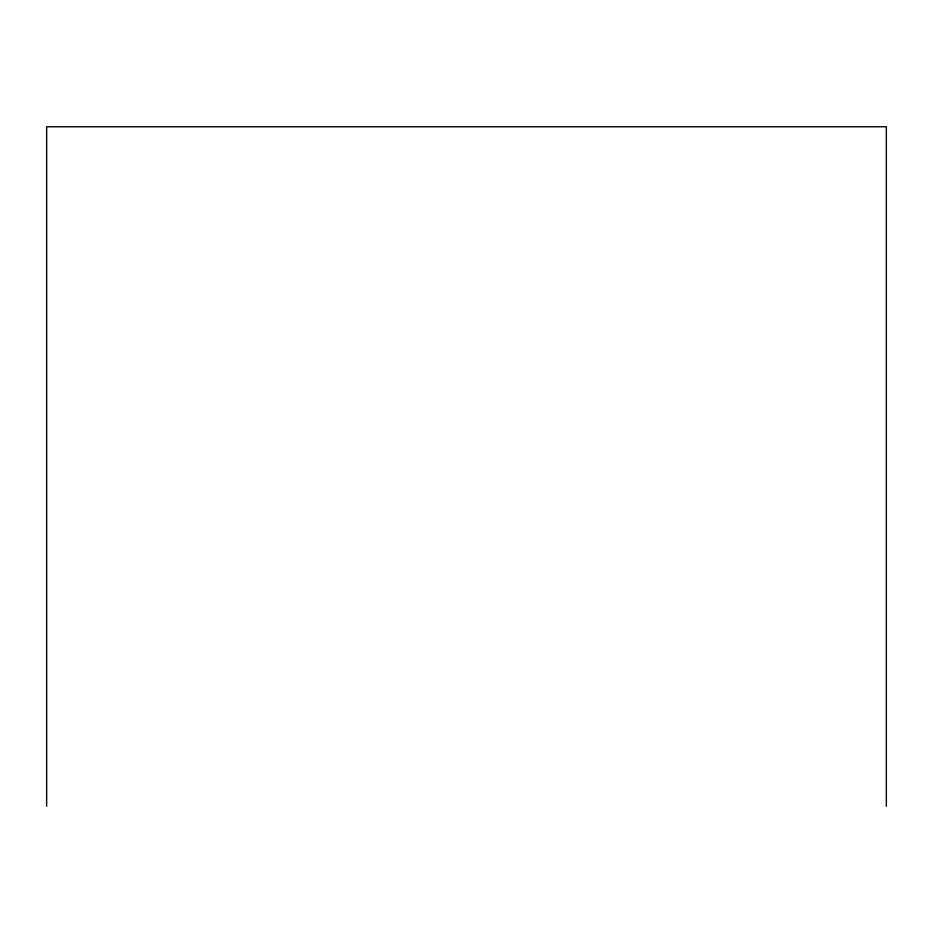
<?xml version="1.0" encoding="UTF-8"?>
<svg xmlns="http://www.w3.org/2000/svg" width="933" height="933" viewBox="0 0 933 933"><rect width="100%" height="100%" fill="white"/><g stroke="black" fill="none" stroke-linecap="round" stroke-linejoin="round"><path stroke-width="1.4" d="M886.35 806.24L886.35 126.76L46.65 126.76L46.65 806.24"/></g></svg>
